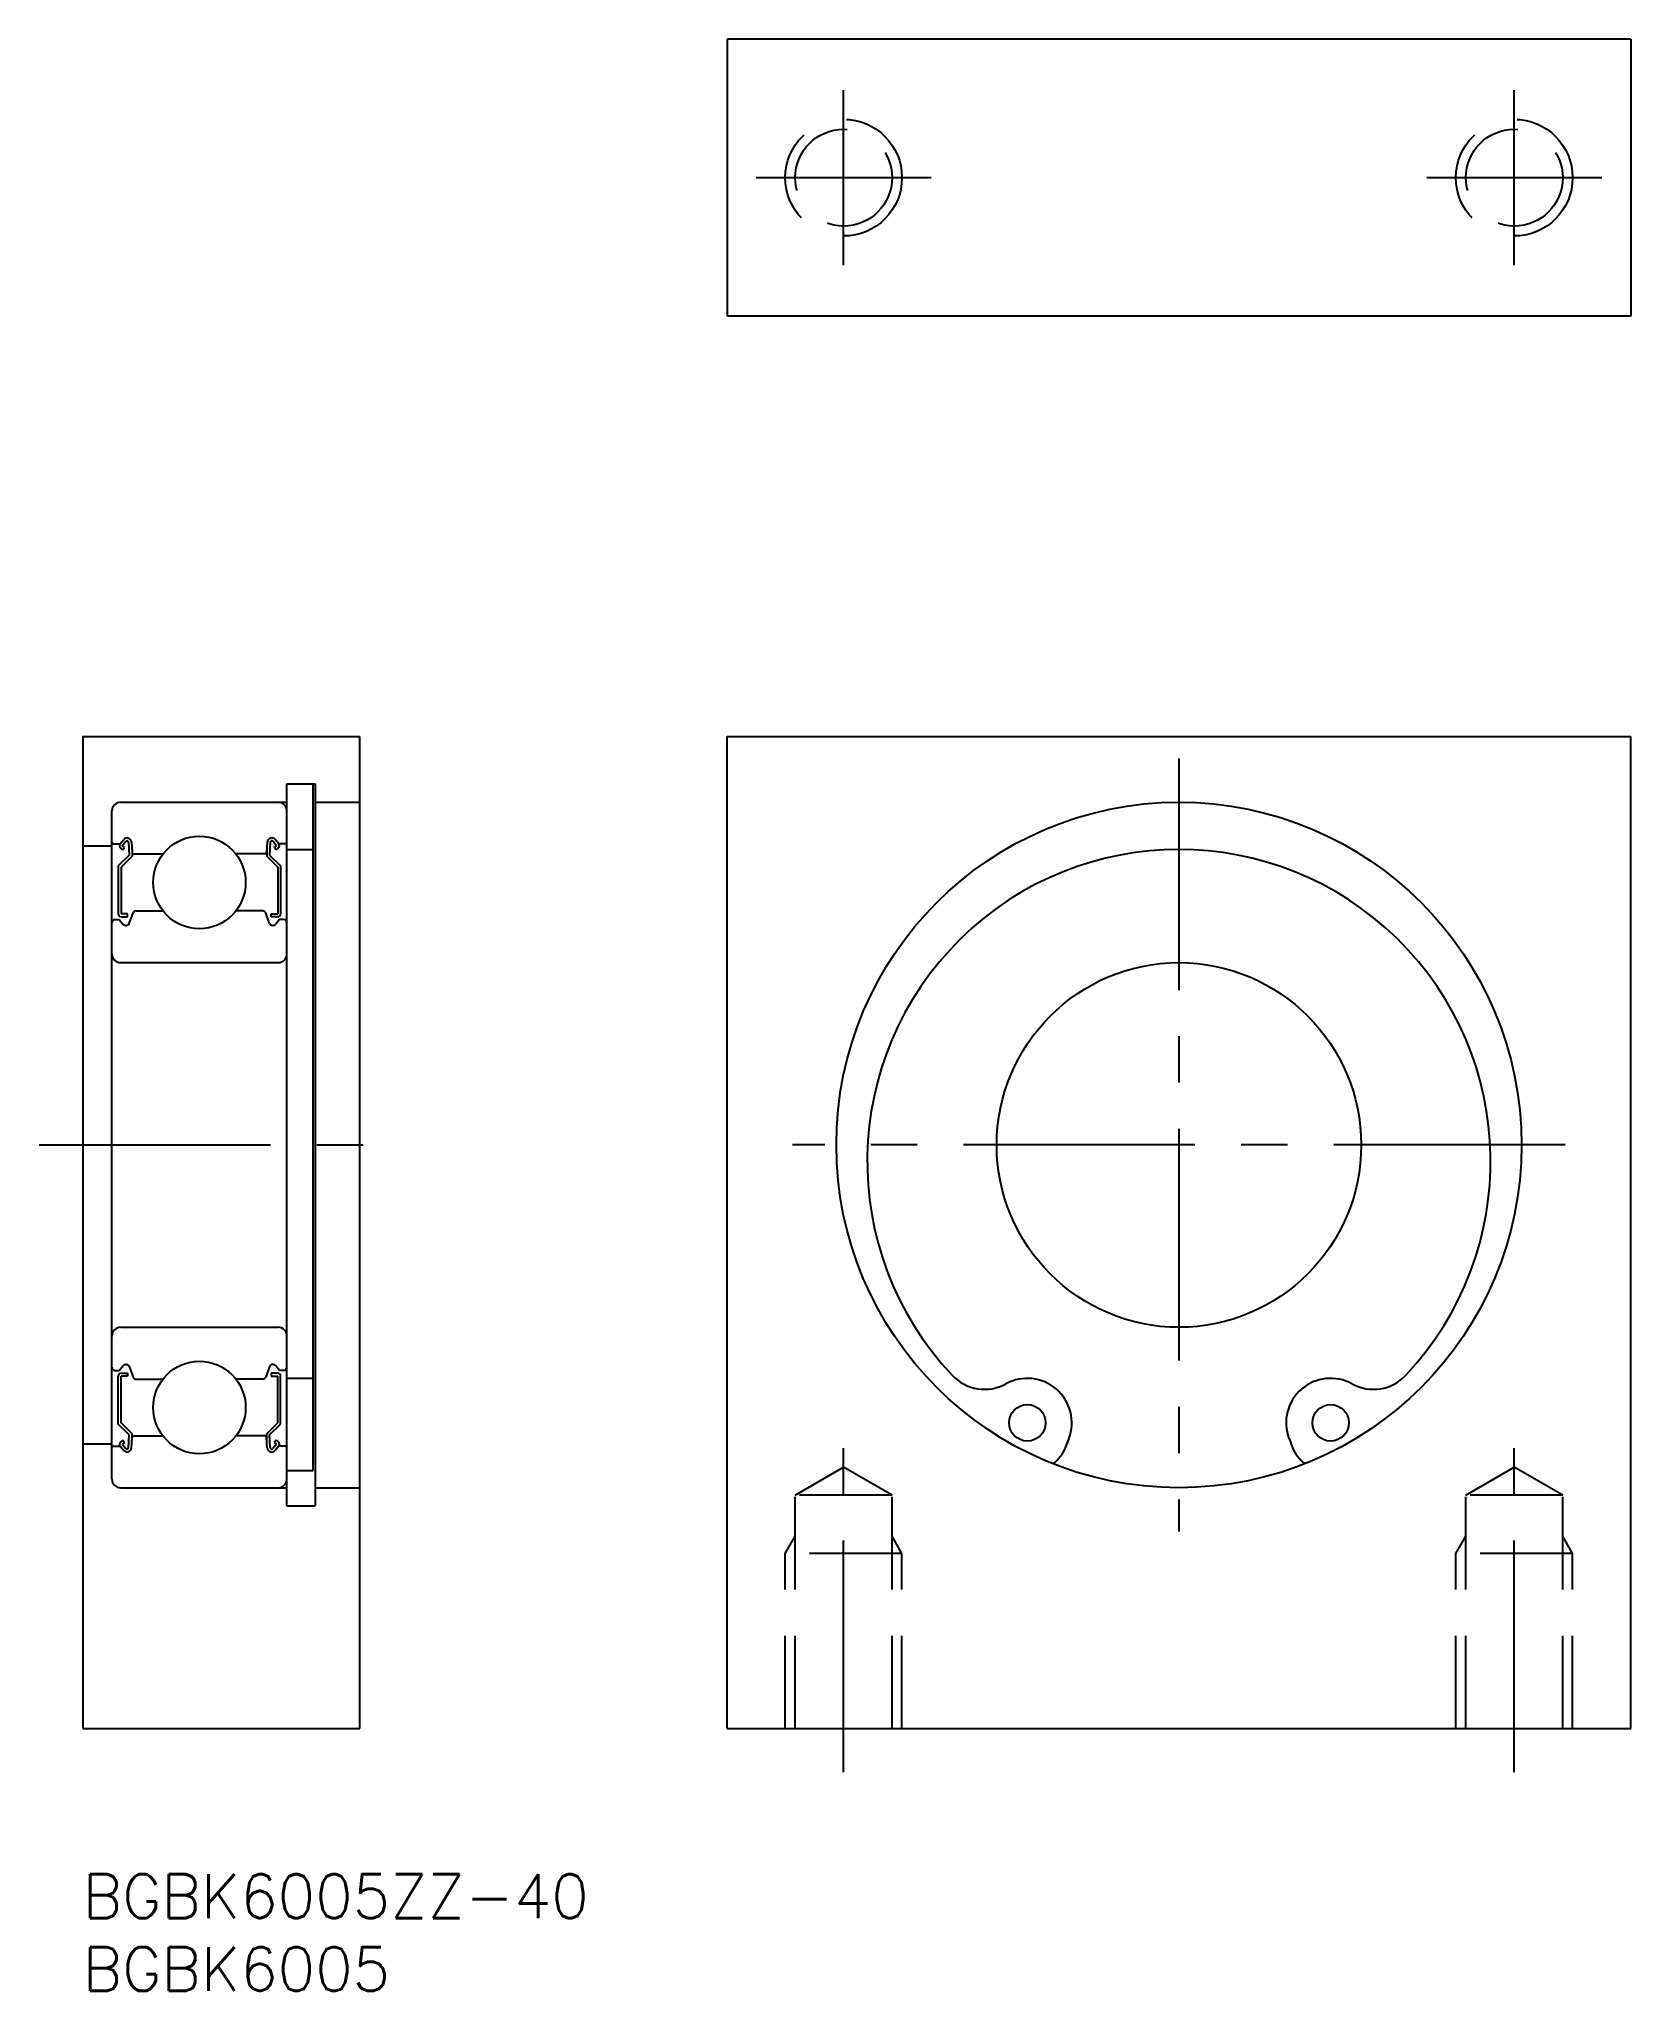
# Model space of a CAD drawing. Extents: x -3 to 106, y -8 to 126.
import ezdxf

# ---------------------------------------------------------------- set-up
doc = ezdxf.new("R2010")
doc.units = 0
doc.header["$LTSCALE"] = 0.5
doc.linetypes.add('CENTER', pattern=[50.8, 31.75, -6.35, 6.35, -6.35])
doc.linetypes.add('DASHED', pattern=[19.05, 12.7, -6.35])
for name, color, linetype in [('MSM_CENTER', 1, 'CENTER'), ('MSM_CONTINUOUS', 7, 'CONTINUOUS'), ('MSM_DASHED', 4, 'DASHED'), ('MSM_PART_NUMBER', 7, 'CONTINUOUS')]:
    doc.layers.add(name, color=color, linetype=linetype)
doc.styles.get("Standard").update_dxf_attribs({"font": 'txt.shx', "height": 3, "bigfont": 'bigfont.shx'})

# ---------------------------------------------------------------- blocks, each defined once
blk = doc.blocks.new('*U4')
at = {"layer": 'MSM_PART_NUMBER'}
blk.add_text('BGBK6005ZZ-40', height=3, dxfattribs=at).set_placement((0, -3))
blk = doc.blocks.new('*U5')
at = {"layer": 'MSM_PART_NUMBER'}
blk.add_text('BGBK6005', height=3, dxfattribs=at).set_placement((0, -8))

msp = doc.modelspace()

# ---------------------------------------------------------------- linework, layer by layer
at = {"layer": 'MSM_CENTER'}
for p, q in [((52.19, 110.32), (52.19, 122.32)), ((98.19, 110.32), (98.19, 122.32)), ((46.19, 116.32), (58.19, 116.32)), ((92.19, 116.32), (104.19, 116.32)), ((75.19, 76.5), (75.19, 23.5)), ((-3, 50), (22, 50)), ((101.69, 50), (48.69, 50)), ((52.19, 7), (52.19, 30.92)), ((98.19, 7), (98.19, 30.92))]:
    msp.add_line(p, q, dxfattribs=at)
at = {"layer": 'MSM_CONTINUOUS'}
for p, q in [((44.19, 125.82), (44.19, 106.82)), ((106.19, 125.82), (44.19, 125.82)), ((106.19, 125.82), (106.19, 106.82)), ((106.19, 106.82), (44.19, 106.82)), ((0, 78), (19, 78)), ((0, 78), (0, 10)), ((19, 10), (19, 78)), ((44.19, 10), (44.19, 78)), ((44.19, 78), (106.19, 78)), ((106.19, 10), (106.19, 78)), ((14, 25.25), (14, 74.75)), ((14, 74.75), (15.95, 74.75)), ((15.8, 27.68, 1.25), (15.8, 74.75, 1.25)), ((15.95, 74.75), (15.95, 25.25)), ((2, 27.1), (2, 72.9)), ((2.6, 73.5), (14, 73.5)), ((15.95, 73.5), (19, 73.5)), ((2.56, 70.65), (2.81, 70.95)), ((13.44, 70.65), (13.19, 70.95)), ((0, 70.5), (2, 70.5)), ((2.1, 70.65), (2.56, 70.65)), ((3.18, 69.88), (2.43, 69.13)), ((2.74, 70.24), (2.58, 70.37)), ((3.38, 69.8), (2.63, 69.05)), ((2.71, 70.52), (2.96, 70.82)), ((2.87, 70.39), (2.71, 70.52)), ((2.74, 70.24), (2.87, 70.39)), ((3.14, 70.76), (3.18, 69.88)), ((3.34, 70.78), (3.4, 70.04)), ((3.38, 70.27), (3.38, 69.8)), ((3.5, 69.95), (5.49, 69.95)), ((12.5, 69.95), (10.51, 69.95)), ((12.66, 70.78), (12.6, 70.04)), ((12.62, 70.27), (12.62, 69.8)), ((12.62, 69.8), (13.37, 69.05)), ((12.86, 70.76), (12.82, 69.88)), ((12.82, 69.88), (13.57, 69.13)), ((13.29, 70.52), (13.04, 70.82)), ((13.13, 70.39), (13.29, 70.52)), ((13.26, 70.24), (13.13, 70.39)), ((13.26, 70.24), (13.42, 70.37)), ((13.9, 70.65), (13.44, 70.65)), ((14, 70.25), (15.8, 70.25)), ((2.43, 69.13), (2.43, 65.85)), ((2.63, 69.05), (2.63, 65.85)), ((13.37, 69.05), (13.37, 65.85)), ((13.57, 69.13), (13.57, 65.85)), ((3.08, 65.85), (2.63, 65.85)), ((2.63, 65.65), (3.08, 65.65)), ((3.08, 65.65), (3.08, 65.85)), ((3.18, 65.18), (3.45, 65.92)), ((3.64, 66.05), (5.49, 66.05)), ((12.36, 66.05), (10.51, 66.05)), ((12.82, 65.18), (12.55, 65.92)), ((12.92, 65.85), (13.37, 65.85)), ((12.92, 65.65), (12.92, 65.85)), ((13.37, 65.65), (12.92, 65.65)), ((2.2, 65.45), (2.5, 65.45)), ((2.5, 65.45), (2.78, 65.12)), ((2.93, 65.05), (2.99, 65.05)), ((13.07, 65.05), (13.01, 65.05)), ((13.5, 65.45), (13.22, 65.12)), ((13.8, 65.45), (13.5, 65.45)), ((2.6, 62.5), (13.4, 62.5)), ((2.6, 37.5), (13.4, 37.5)), ((2.5, 34.55), (2.78, 34.88)), ((2.93, 34.95), (2.99, 34.95)), ((3.18, 34.82), (3.45, 34.08)), ((12.82, 34.82), (12.55, 34.08)), ((13.07, 34.95), (13.01, 34.95)), ((13.5, 34.55), (13.22, 34.88)), ((2.2, 34.55), (2.5, 34.55)), ((2.43, 30.87), (2.43, 34.15)), ((2.63, 34.35), (3.08, 34.35)), ((2.63, 30.95), (2.63, 34.15)), ((3.08, 34.15), (2.63, 34.15)), ((3.08, 34.35), (3.08, 34.15)), ((3.64, 33.95), (5.49, 33.95)), ((12.36, 33.95), (10.51, 33.95)), ((12.92, 34.35), (12.92, 34.15)), ((13.37, 34.35), (12.92, 34.35)), ((12.92, 34.15), (13.37, 34.15)), ((13.37, 30.95), (13.37, 34.15)), ((13.8, 34.55), (13.5, 34.55)), ((13.57, 30.87), (13.57, 34.15)), ((15.8, 34), (14, 34)), ((3.18, 30.12), (2.43, 30.87)), ((3.38, 30.2), (2.63, 30.95)), ((12.62, 30.2), (13.37, 30.95)), ((12.82, 30.12), (13.57, 30.87)), ((0, 29.5), (2, 29.5)), ((2.74, 29.76), (2.58, 29.63)), ((2.87, 29.61), (2.71, 29.48)), ((2.71, 29.48), (2.96, 29.18)), ((2.74, 29.76), (2.87, 29.61)), ((3.14, 29.24), (3.18, 30.12)), ((3.34, 29.22), (3.4, 29.96)), ((3.38, 29.73), (3.38, 30.2)), ((3.5, 30.05), (5.49, 30.05)), ((12.5, 30.05), (10.51, 30.05)), ((12.66, 29.22), (12.6, 29.96)), ((12.62, 29.73), (12.62, 30.2)), ((12.86, 29.24), (12.82, 30.12)), ((13.29, 29.48), (13.04, 29.18)), ((13.26, 29.76), (13.13, 29.61)), ((13.13, 29.61), (13.29, 29.48)), ((13.26, 29.76), (13.42, 29.63)), ((67.43, 29.3), (67.65, 29.88)), ((82.74, 29.88), (82.96, 29.3)), ((2.1, 29.35), (2.56, 29.35)), ((2.56, 29.35), (2.81, 29.05)), ((13.44, 29.35), (13.19, 29.05)), ((13.9, 29.35), (13.44, 29.35)), ((14, 27.68), (15.8, 27.68)), ((2.6, 26.5), (14, 26.5)), ((5.5, 26.5), (5.5, 26.5)), ((15.95, 26.5), (19, 26.5)), ((14, 25.25), (15.95, 25.25)), ((0, 10), (19, 10)), ((44.19, 10), (106.19, 10))]:
    msp.add_line(p, q, dxfattribs=at)
for centre, radius in [((75.19, 50), 23.5), ((8, 68), 3.17), ((75.19, 50), 12.5), ((8, 32), 3.17), ((64.79, 30.95), 1.25), ((85.59, 30.95), 1.25)]:
    msp.add_circle(centre, radius, dxfattribs=at)
for centre, radius, start, end in [((2.6, 72.9), 0.6, 90, 180), ((13.4, 72.9), 0.6, 0, 90), ((3.04, 70.75), 0.3, 4.9967, 140.0012), ((12.96, 70.75), 0.3, 39.9988, 175.0033), ((2.1, 70.75), 0.1, 180, 270), ((2.71, 70.52), 0.2, 140.0012, 230.0863), ((3.04, 70.75), 0.1, 2.8198, 140.0023), ((3.5, 70.05), 0.1, 184.9967, 270), ((12.5, 70.05), 0.1, 270, 355.0033), ((12.96, 70.75), 0.1, 39.9977, 177.1802), ((13.29, 70.52), 0.2, 309.9137, 39.9988), ((13.9, 70.75), 0.1, 270, 0), ((75.19, 48.88), 21.38, 316.6826, 223.3174), ((2.63, 65.85), 0.2, 180, 270), ((3.64, 65.85), 0.2, 90, 159.9921), ((12.36, 65.85), 0.2, 20.0079, 90), ((13.37, 65.85), 0.2, 270, 0), ((2.2, 65.25), 0.2, 90, 180), ((2.93, 65.25), 0.2, 219.9945, 270), ((2.99, 65.25), 0.2, 270, 339.9921), ((13.01, 65.25), 0.2, 200.0079, 270), ((13.07, 65.25), 0.2, 270, 320.0055), ((13.8, 65.25), 0.2, 0, 90), ((2.6, 63.1), 0.6, 180, 270), ((13.4, 63.1), 0.6, 270, 0), ((2.6, 36.9), 0.6, 90, 180), ((13.4, 36.9), 0.6, 0, 90), ((2.93, 34.75), 0.2, 90, 140.0055), ((2.99, 34.75), 0.2, 20.0079, 90), ((13.01, 34.75), 0.2, 90, 159.9921), ((13.07, 34.75), 0.2, 39.9945, 90), ((2.2, 34.75), 0.2, 180, 270), ((2.63, 34.15), 0.2, 90, 180), ((3.64, 34.15), 0.2, 200.0079, 270), ((12.36, 34.15), 0.2, 270, 339.9921), ((13.37, 34.15), 0.2, 0, 90), ((13.8, 34.75), 0.2, 270, 0), ((61.86, 36.3), 3.05, 223.3174, 298.7349), ((64.79, 30.95), 3.05, 339.4426, 118.7349), ((85.59, 30.95), 3.05, 61.2651, 200.5574), ((88.53, 36.3), 3.05, 241.2651, 316.6826), ((2.71, 29.48), 0.2, 129.9137, 219.9988), ((3.5, 29.95), 0.1, 90, 175.0033), ((12.5, 29.95), 0.1, 4.9967, 90), ((13.29, 29.48), 0.2, 320.0012, 50.0863), ((2.1, 29.25), 0.1, 90, 180), ((3.04, 29.25), 0.3, 219.9988, 355.0033), ((3.04, 29.25), 0.1, 219.9977, 357.1802), ((12.96, 29.25), 0.3, 184.9967, 320.0012), ((12.96, 29.25), 0.1, 182.8198, 320.0023), ((13.9, 29.25), 0.1, 0, 90), ((65.09, 30.18), 2.5, 305.7418, 339.4426), ((85.3, 30.18), 2.5, 200.5574, 234.2582), ((2.6, 27.1), 0.6, 180, 270), ((13.4, 27.1), 0.6, 270, 0)]:
    msp.add_arc(centre, radius, start, end, dxfattribs=at)
at = {"layer": 'MSM_DASHED'}
for p, q in [((48.87, 26), (52.19, 27.92)), ((55.52, 26), (52.19, 27.92)), ((94.87, 26), (98.19, 27.92)), ((101.52, 26), (98.19, 27.92)), ((55.52, 26), (48.87, 26)), ((48.87, 10), (48.87, 26)), ((55.52, 10), (55.52, 26)), ((101.52, 26), (94.87, 26)), ((94.87, 10), (94.87, 26)), ((101.52, 10), (101.52, 26)), ((48.19, 22), (48.87, 23.17)), ((56.19, 22), (55.52, 23.17)), ((94.19, 22), (94.87, 23.17)), ((102.19, 22), (101.52, 23.17)), ((56.19, 22), (48.19, 22)), ((48.19, 10), (48.19, 22)), ((56.19, 10), (56.19, 22)), ((102.19, 22), (94.19, 22)), ((94.19, 10), (94.19, 22)), ((102.19, 10), (102.19, 22))]:
    msp.add_line(p, q, dxfattribs=at)
for centre, radius in [((52.19, 116.32), 4), ((52.19, 116.32), 3.32), ((98.19, 116.32), 4), ((98.19, 116.32), 3.32)]:
    msp.add_circle(centre, radius, dxfattribs=at)

# ---------------------------------------------------------------- block references
at = {"layer": 'MSM_CONTINUOUS'}
for name in ['*U4', '*U5']:
    msp.add_blockref(name, (0, 0), dxfattribs=at)

doc.saveas('drawing.dxf')
